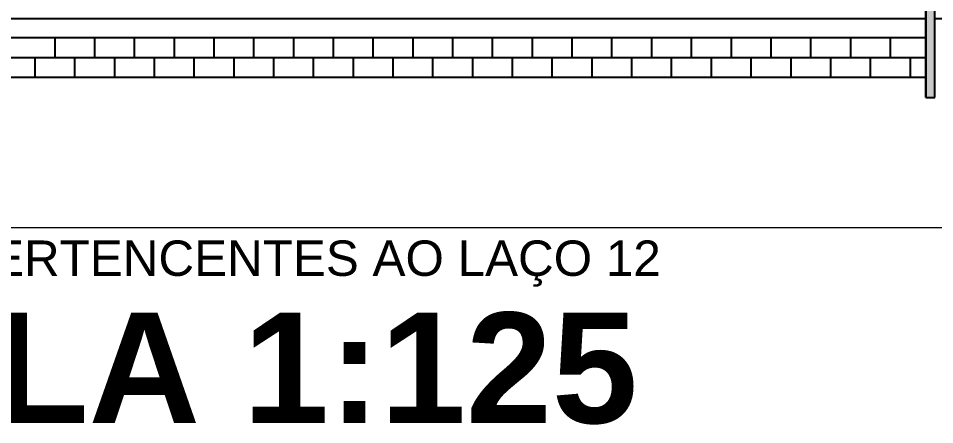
# Model space of a CAD drawing. Header units: metres. Extents: x -331 to 2982, y 362 to 2539.
# Drawn here: x 752.48 to 773.21, y 2143.32 to 2152.51 of the extents above; entities that cross this region are included whole.
import ezdxf
from ezdxf.enums import TextEntityAlignment as Align

# ---------------------------------------------------------------- set-up
doc = ezdxf.new("R2010")
doc.units = ezdxf.units.M
doc.linetypes.add('DASHED2', pattern=[0.375, 0.25, -0.125])
doc.layers.add('_salas', color=251, linetype='Continuous', plot=False)
for name, color, linetype in [('ALV', 251, 'Continuous'), ('Det', 251, 'Continuous'), ('Div', 251, 'Continuous'), ('Proj', 251, 'DASHED2'), ('SALAS NOVAS', 7, 'Continuous'), ('vid', 251, 'Continuous')]:
    doc.layers.add(name, color=color, linetype=linetype)
doc.styles.get("Standard").update_dxf_attribs({"font": 'arial.ttf', "height": 0.3})
doc.styles.add('X3G_ENTITY_14223447', font='arialbd.ttf', dxfattribs={"height": 2.5})

msp = doc.modelspace()

# ---------------------------------------------------------------- hatches: boundary and pattern name
at = {"layer": '_salas', "transparency": 33554559}
h = msp.add_hatch(color=256, dxfattribs=at)
h.dxf.hatch_style = 1
h.paths.add_polyline_path([(773.209, 2166.521), (773.009, 2166.521), (773.009, 2163.421), (770.509, 2163.421), (770.509, 2163.271), (773.009, 2163.271), (773.009, 2150.721), (773.209, 2150.721)])

# ---------------------------------------------------------------- linework, layer by layer
at = {"layer": 'ALV', "color": 251}
for p, q in [((773.009, 2150.721), (773.009, 2156.971)), ((773.009, 2154.946), (773.009, 2150.721)), ((773.209, 2150.721), (773.209, 2154.946)), ((773.009, 2150.721), (773.209, 2150.721))]:
    msp.add_line(p, q, dxfattribs=at)
msp.add_lwpolyline([(773.009, 2150.721), (773.209, 2150.721)], dxfattribs=at)
at = {"layer": 'Det', "color": 251}
for p, q in [((773.009, 2152.071), (745.629, 2152.071)), ((753.309, 2151.621), (753.309, 2152.071)), ((754.209, 2151.621), (754.209, 2152.071)), ((755.109, 2151.621), (755.109, 2152.071)), ((756.009, 2151.621), (756.009, 2152.071)), ((756.909, 2151.621), (756.909, 2152.071)), ((757.359, 2152.071), (757.359, 2152.071)), ((757.809, 2151.621), (757.809, 2152.071)), ((758.259, 2152.071), (758.259, 2152.071)), ((758.709, 2151.621), (758.709, 2152.071)), ((759.159, 2152.071), (759.159, 2152.071)), ((759.609, 2151.621), (759.609, 2152.071)), ((760.059, 2152.071), (760.059, 2152.071)), ((760.509, 2151.621), (760.509, 2152.071)), ((760.959, 2152.071), (760.959, 2152.071)), ((761.409, 2151.621), (761.409, 2152.071)), ((761.859, 2152.071), (761.859, 2152.071)), ((762.309, 2151.621), (762.309, 2152.071)), ((762.759, 2152.071), (762.759, 2152.071)), ((763.209, 2151.621), (763.209, 2152.071)), ((763.659, 2152.071), (763.659, 2152.071)), ((764.109, 2151.621), (764.109, 2152.071)), ((764.559, 2152.071), (764.559, 2152.071)), ((765.009, 2151.621), (765.009, 2152.071)), ((765.459, 2152.071), (765.459, 2152.071)), ((765.909, 2151.621), (765.909, 2152.071)), ((766.359, 2152.071), (766.359, 2152.071)), ((766.809, 2151.621), (766.809, 2152.071)), ((767.259, 2152.071), (767.259, 2152.071)), ((767.709, 2151.621), (767.709, 2152.071)), ((768.159, 2152.071), (768.159, 2152.071)), ((768.609, 2151.621), (768.609, 2152.071)), ((769.059, 2152.071), (769.059, 2152.071)), ((769.509, 2151.621), (769.509, 2152.071)), ((769.959, 2152.071), (769.959, 2152.071)), ((770.409, 2151.621), (770.409, 2152.071)), ((770.859, 2152.071), (770.859, 2152.071)), ((771.309, 2151.621), (771.309, 2152.071)), ((771.759, 2152.071), (771.759, 2152.071)), ((772.209, 2151.621), (772.209, 2152.071)), ((772.659, 2152.071), (772.659, 2152.071)), ((773.009, 2151.621), (745.629, 2151.621)), ((752.859, 2151.171), (752.859, 2151.621)), ((753.759, 2151.171), (753.759, 2151.621)), ((754.659, 2151.171), (754.659, 2151.621)), ((755.559, 2151.171), (755.559, 2151.621)), ((756.459, 2151.171), (756.459, 2151.621)), ((757.359, 2151.171), (757.359, 2151.621)), ((758.259, 2151.171), (758.259, 2151.621)), ((759.159, 2151.171), (759.159, 2151.621)), ((760.059, 2151.171), (760.059, 2151.621)), ((760.959, 2151.171), (760.959, 2151.621)), ((761.859, 2151.171), (761.859, 2151.621)), ((762.759, 2151.171), (762.759, 2151.621)), ((763.659, 2151.171), (763.659, 2151.621)), ((764.559, 2151.171), (764.559, 2151.621)), ((765.459, 2151.171), (765.459, 2151.621)), ((766.359, 2151.171), (766.359, 2151.621)), ((767.259, 2151.171), (767.259, 2151.621)), ((768.159, 2151.171), (768.159, 2151.621)), ((769.059, 2151.171), (769.059, 2151.621)), ((769.959, 2151.171), (769.959, 2151.621)), ((770.859, 2151.171), (770.859, 2151.621)), ((771.759, 2151.171), (771.759, 2151.621)), ((772.659, 2151.171), (772.659, 2151.621)), ((773.009, 2151.171), (745.179, 2151.171)), ((753.309, 2151.171), (753.309, 2151.171)), ((754.209, 2151.171), (754.209, 2151.171))]:
    msp.add_line(p, q, dxfattribs=at)
at = {"layer": 'Div', "color": 230, "linetype": 'Continuous', "lineweight": 0}
msp.add_line((742.965, 2147.779), (775.963, 2147.779), dxfattribs=at)
at = {"layer": 'Proj', "color": 251}
msp.add_line((773.209, 2152.511), (794.609, 2152.511), dxfattribs=at)
at = {"layer": 'vid', "color": 251}
msp.add_line((746.069, 2152.511), (773.009, 2152.511), dxfattribs=at)

# ---------------------------------------------------------------- texts
at = {"layer": 'Div', "color": 230, "linetype": 'Continuous', "lineweight": 0, "insert": (743.169, 2147.486), "char_height": 0.8, "attachment_point": 1}
msp.add_mtext_dynamic_manual_height_columns('DETECTORES PERTENCENTES AO LAÇO 12', width=27.20388, gutter_width=2.5, heights=[0], dxfattribs=at)
at = {"layer": 'SALAS NOVAS', "color": 251, "style": 'X3G_ENTITY_14223447'}
msp.add_text('ESCALA 1:125', height=2.5, dxfattribs=at).set_placement((754.364, 2143.356), align=Align.CENTER)

doc.saveas('drawing.dxf')
